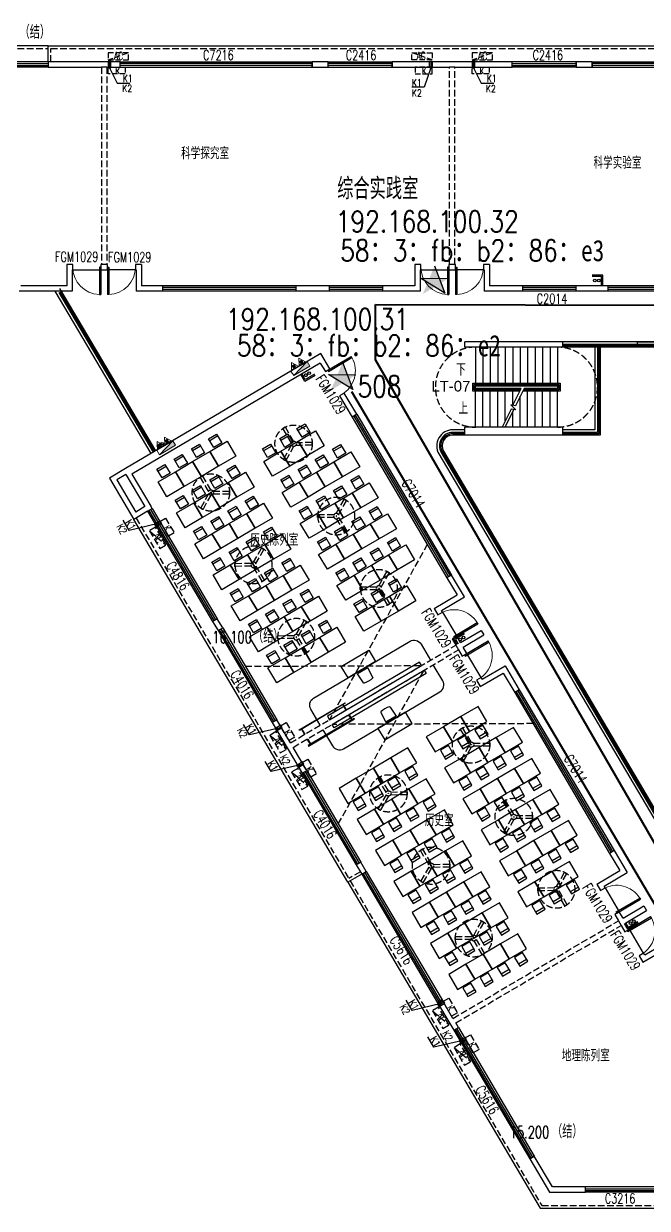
# Model space of a CAD drawing. Extents: x 447078 to 1776277, y 243534 to 519428.
# Drawn here: x 1386481 to 1409861, y 382841 to 427274 of the extents above; entities that cross this region are included whole.
import ezdxf

# ---------------------------------------------------------------- set-up
doc = ezdxf.new("R2010")
doc.units = 0
doc.header["$LTSCALE"] = 1000
doc.header["$MEASUREMENT"] = 0
for name, pattern in [('AP-02-RETAIL$0$DASH', [0.35, 0.25, -0.1]), ('CCDID0GLB00001', [30, 26.5, -1.5, 0.5, -1.5]), ('DASH', [0.35, 0.25, -0.1]), ('HIDDEN3', [1.905, 1.27, -0.635])]:
    doc.linetypes.add(name, pattern=pattern)
for name, color, linetype, lineweight in [('1#2#五层消火栓$0$P-HUDR-MISC', 13, 'Continuous', 25), ('1#2#五层消火栓$0$体育文娱中心3F消火栓$0$P-HUDR-MISC', 13, 'Continuous', 20), ('A桥架图层', 2, 'Continuous', 40), ('A门禁安装位置', 1, 'Continuous', 30)]:
    doc.layers.add(name, color=color, linetype=linetype, lineweight=lineweight)
doc.layers.add('2016.03.08房间名称备份', color=227, linetype='Continuous', plot=False)
for name, color, linetype in [('A-DOOR', 2, 'Continuous'), ('A-DRAI', 61, 'Continuous'), ('A-EQPM-MECH', 191, 'Continuous'), ('A-FIXT-DASH', 211, 'HIDDEN3'), ('A-FURN', 251, 'Continuous'), ('A-HRAL', 104, 'Continuous'), ('A-HYDR', 1, 'CCDID0GLB00001'), ('A-OVER', 23, 'Continuous'), ('A-STRS', 2, 'Continuous'), ('A-WALL', 140, 'Continuous'), ('A-WIND', 2, 'Continuous'), ('A-WIND-IDEN', 4, 'Continuous'), ('G-0-XREF', 2, 'Continuous'), ('G-ANNO-NOTE', 80, 'Continuous'), ('X-连廊栏杆修改', 43, 'Continuous'), ('家具', 9, 'Continuous')]:
    doc.layers.add(name, color=color, linetype=linetype)
doc.styles.add('_TCH_DIM', font='SIMPLEX', dxfattribs={"bigfont": 'GBCBIG'})
doc.styles.add('_TCH_WINDOW', font='SIMPLEX', dxfattribs={"height": 3.5, "bigfont": 'GBCBIG'})
doc.styles.add('CCDI_T_G01', font='')
doc.styles.add('CCDI_T_G02', font='simplex.shx', dxfattribs={"width": 0.8, "bigfont": 'zjdz.shx'})
doc.styles.add('Note$0$CCDI-TOG-02', font='simplex.shx', dxfattribs={"width": 0.8, "bigfont": 'zjdz.shx'})
doc.styles.get('CCDI_T_G01').set_extended_font_data('Arial')

# ---------------------------------------------------------------- blocks, each defined once
blk = doc.blocks.new('36-2')
at = {"layer": 'A-STRS'}
for p, q in [((-3180, 1500), (-3180, 50)), ((-2900, 1500), (-2900, 50)), ((-2620, 1500), (-2620, 50)), ((-2340, 1500), (-2340, 50)), ((-2060, 1500), (-2060, 50)), ((-1780, 1500), (-1780, 50)), ((-1500, 1500), (-1500, 50)), ((-1220, 1500), (-1220, 50)), ((-940, 1500), (-940, 50)), ((-660, 1500), (-660, 50)), ((-380, 1500), (-380, 50)), ((-100, 1500), (-100, 50)), ((-3180, -1500), (-3180, -50)), ((-2900, -1500), (-2900, -50)), ((-2620, -1500), (-2620, -50)), ((-2340, -1500), (-2340, -50)), ((-2060, -1269), (-2060, -50)), ((-1780, -676), (-1780, -50)), ((-1500, -1500), (-1500, -344)), ((-1220, -1500), (-1220, -50)), ((-940, -1500), (-940, -50)), ((-660, -1500), (-660, -50)), ((-380, -1500), (-380, -50)), ((-100, -1500), (-100, -50)), ((-1780, -1500), (-1780, -921))]:
    blk.add_line(p, q, dxfattribs=at)
for points in [[(-1517, -150), (-3280, -150), (-3280, 150), (0, 150), (0, -150), (-1406, -150)], [(-1493, -100), (-3230, -100), (-3230, 100), (-50, 100), (-50, -100), (-1382, -100)], [(-1469, -50), (-3180, -50), (-3180, 50), (-100, 50), (-100, -50), (-1357, -50)], [(-1357, -50), (-1671, -697), (-1855, -662), (-1667, -855), (-1843, -821), (-2172, -1500)], [(-1773, -677), (-1469, -50)], [(-2061, -1500), (-1741, -841)]]:
    blk.add_lwpolyline(points, dxfattribs=at)
blk = doc.blocks.new('PSG-LG1')
at = {"layer": 'A-DRAI'}
for centre in [(34500, 8700), (34650, 8700), (43600, 8700), (54350, 8700), (54500, 8700), (23792, 5228), (18274, 2571), (29446, -4765), (29575, -4689), (35837, -15406), (35966, -15330)]:
    blk.add_circle(centre, 50, dxfattribs=at)
at = {"layer": 'A-HYDR'}
for centre in [(54650, 8700), (23663, 5151), (18145, 2495), (37450, -17600), (63500, -17600)]:
    blk.add_circle(centre, 50, dxfattribs=at)
at = {"layer": 'A-WALL'}
for points in [[(34800, 8500), (34800, 8900), (34400, 8900)], [(43700, 8900), (43500, 8900)], [(54850, 8600), (54850, 9000), (54000, 9000)], [(54800, 8600), (54800, 8950), (54000, 8950)], [(34750, 8500), (34750, 8850), (34400, 8850)], [(43700, 8800), (43500, 8800)], [(24013, 5143), (23626, 4914), (23473, 5172)], [(23988, 5186), (23643, 4982), (23516, 5198)], [(29591, -4513), (29203, -4741), (29330, -4957)], [(29616, -4556), (29272, -4759), (29373, -4931)], [(36128, -15402), (35740, -15630), (35613, -15415)], [(36103, -15358), (35758, -15562), (35656, -15389)], [(36128, -15402), (36103, -15358)]]:
    blk.add_lwpolyline(points, dxfattribs=at)
blk = doc.blocks.new('CHAIR4')
at = {"layer": 'A-FURN'}
for p, q in [((-449, 226), (0, 248)), ((0, 248), (0, -248)), ((-449, -226), (0, -248))]:
    blk.add_line(p, q, dxfattribs=at)
for centre, radius, start, end in [((267, 0), 767, 164.2925, 195.7075), ((-447, 201), 25, 92.8624, 164.2925), ((-447, -201), 25, 195.7075, 267.1376)]:
    blk.add_arc(centre, radius, start, end, dxfattribs=at)
blk = doc.blocks.new('YZ')
at = {"layer": 'A-FURN'}
blk.add_line((85, 175), (85, -175), dxfattribs=at)
blk.add_lwpolyline([(0, -175), (0, 175), (380, 175), (380, -175)], close=True, dxfattribs=at)
blk = doc.blocks.new('dfc-1')
at = {"layer": 'A-FURN', "linetype": 'DASH'}
for p, q in [((0, 100), (306, 630)), ((87, 50), (392, 580)), ((-87, 50), (-698, 50)), ((-87, -50), (-698, -50)), ((0, -100), (306, -630)), ((87, -50), (392, -580))]:
    blk.add_line(p, q, dxfattribs=at)
for radius in [700, 100, 10]:
    blk.add_circle((0, 0), radius, dxfattribs=at)
for start, end in [(55.904, 64.096), (175.904, 184.096), (295.904, 304.096)]:
    blk.add_arc((0, 0), 700, start, end, dxfattribs=at)
blk = doc.blocks.new('JSJ-JS')
at = {"layer": 'A-FURN'}
for points in [[(-6750, 3400), (-6100, 3400), (-6100, 2650), (-6750, 2650)], [(-5400, 3400), (-4750, 3400), (-4750, 2650), (-5400, 2650)], [(-4050, 3400), (-3400, 3400), (-3400, 2650), (-4050, 2650)], [(-2700, 3400), (-2050, 3400), (-2050, 2650), (-2700, 2650)], [(-8100, 2650), (-7450, 2650), (-7450, 1900), (-8100, 1900)], [(-6750, 2650), (-6100, 2650), (-6100, 1900), (-6750, 1900)], [(-5400, 2650), (-4750, 2650), (-4750, 1900), (-5400, 1900)], [(-4050, 2650), (-3400, 2650), (-3400, 1900), (-4050, 1900)], [(-2700, 2650), (-2050, 2650), (-2050, 1900), (-2700, 1900)], [(-1350, 2650), (-700, 2650), (-700, 1900), (-1350, 1900)], [(-8100, 1900), (-7450, 1900), (-7450, 1150), (-8100, 1150)], [(-6750, 1900), (-6100, 1900), (-6100, 1150), (-6750, 1150)], [(-5400, 1900), (-4750, 1900), (-4750, 1150), (-5400, 1150)], [(-4050, 1900), (-3400, 1900), (-3400, 1150), (-4050, 1150)], [(-2700, 1900), (-2050, 1900), (-2050, 1150), (-2700, 1150)], [(-1350, 1900), (-700, 1900), (-700, 1150), (-1350, 1150)], [(1500, 1600), (1350, 1600), (1350, -2400), (1500, -2400)], [(-8100, 1150), (-7450, 1150), (-7450, 400), (-8100, 400)], [(-6750, 1150), (-6100, 1150), (-6100, 400), (-6750, 400)], [(-5400, 1150), (-4750, 1150), (-4750, 400), (-5400, 400)], [(-4050, 1150), (-3400, 1150), (-3400, 400), (-4050, 400)], [(-2700, 1150), (-2050, 1150), (-2050, 400), (-2700, 400)], [(-1350, 1150), (-700, 1150), (-700, 400), (-1350, 400)], [(500, 200), (500, -1000), (0, -1000), (0, 200)], [(-9450, -400), (-8800, -400), (-8800, -1150), (-9450, -1150)], [(-8100, -400), (-7450, -400), (-7450, -1150), (-8100, -1150)], [(-6750, -400), (-6100, -400), (-6100, -1150), (-6750, -1150)], [(-5400, -400), (-4750, -400), (-4750, -1150), (-5400, -1150)], [(-4050, -400), (-3400, -400), (-3400, -1150), (-4050, -1150)], [(-2700, -400), (-2050, -400), (-2050, -1150), (-2700, -1150)], [(-1350, -400), (-700, -400), (-700, -1150), (-1350, -1150)], [(-9450, -1150), (-8800, -1150), (-8800, -1900), (-9450, -1900)], [(-8100, -1150), (-7450, -1150), (-7450, -1900), (-8100, -1900)], [(-6750, -1150), (-6100, -1150), (-6100, -1900), (-6750, -1900)], [(-5400, -1150), (-4750, -1150), (-4750, -1900), (-5400, -1900)], [(-4050, -1150), (-3400, -1150), (-3400, -1900), (-4050, -1900)], [(-2700, -1150), (-2050, -1150), (-2050, -1900), (-2700, -1900)], [(-1350, -1150), (-700, -1150), (-700, -1900), (-1350, -1900)], [(1250, -3575), (1250, -1575), (1270, -1575), (1270, -3575)], [(1500, -1685), (1500, -1665), (1270, -1665), (1270, -1685)], [(-9450, -1900), (-8800, -1900), (-8800, -2650), (-9450, -2650)], [(-8100, -1900), (-7450, -1900), (-7450, -2650), (-8100, -2650)], [(-6750, -1900), (-6100, -1900), (-6100, -2650), (-6750, -2650)], [(-5400, -1900), (-4750, -1900), (-4750, -2650), (-5400, -2650)], [(-4050, -1900), (-3400, -1900), (-3400, -2650), (-4050, -2650)], [(-2700, -1900), (-2050, -1900), (-2050, -2650), (-2700, -2650)], [(-1350, -1900), (-700, -1900), (-700, -2650), (-1350, -2650)], [(-9450, -2650), (-8800, -2650), (-8800, -3400), (-9450, -3400)], [(-8100, -2650), (-7450, -2650), (-7450, -3400), (-8100, -3400)], [(-6750, -2650), (-6100, -2650), (-6100, -3400), (-6750, -3400)], [(-5400, -2650), (-4750, -2650), (-4750, -3400), (-5400, -3400)], [(-4050, -2650), (-3400, -2650), (-3400, -3400), (-4050, -3400)], [(-2700, -2650), (-2050, -2650), (-2050, -3400), (-2700, -3400)], [(-1350, -2650), (-700, -2650), (-700, -3400), (-1350, -3400)], [(1500, -3485), (1500, -3465), (1270, -3465), (1270, -3485)]]:
    blk.add_lwpolyline(points, close=True, dxfattribs=at)
at = {"layer": '家具', "linetype": 'DASH'}
for points in [[(-2302, 4100), (1500, -2400)], [(-1834, -4100), (1500, 1600)]]:
    blk.add_lwpolyline(points, dxfattribs=at)
at = {"layer": '家具'}
blk.add_lwpolyline([(1500, -2800), (800, -2800, -0.414214), (500, -2500), (500, 1700, -0.414214), (800, 2000), (1500, 2000)], format="xyb", dxfattribs=at)
at = {"layer": 'A-FURN'}
for name, p in [('YZ', (-7180, 3025)), ('YZ', (-5830, 3025)), ('YZ', (-4480, 3025)), ('YZ', (-3130, 3025)), ('dfc-1', (-8100, 1700)), ('YZ', (-8530, 2275)), ('YZ', (-7180, 2275)), ('YZ', (-5830, 2275)), ('YZ', (-4480, 2275)), ('YZ', (-3130, 2275)), ('YZ', (-1780, 2275)), ('YZ', (-8530, 1525)), ('YZ', (-7180, 1525)), ('YZ', (-5830, 1525)), ('YZ', (-4480, 1525)), ('YZ', (-3130, 1525)), ('YZ', (-1780, 1525)), ('YZ', (-8530, 775)), ('YZ', (-7180, 775)), ('YZ', (-5830, 775)), ('YZ', (-4480, 775)), ('YZ', (-3130, 775)), ('YZ', (-1780, 775)), ('YZ', (-9880, -775)), ('YZ', (-8530, -775)), ('YZ', (-7180, -775)), ('YZ', (-5830, -775)), ('YZ', (-4480, -775)), ('YZ', (-3130, -775)), ('YZ', (-1780, -775)), ('dfc-1', (-8100, -1900)), ('YZ', (-9880, -1525)), ('YZ', (-8530, -1525)), ('YZ', (-7180, -1525)), ('YZ', (-5830, -1525)), ('YZ', (-4480, -1525)), ('YZ', (-3130, -1525)), ('YZ', (-1780, -1525)), ('YZ', (-9880, -2275)), ('YZ', (-8530, -2275)), ('YZ', (-7180, -2275)), ('YZ', (-5830, -2275)), ('YZ', (-4480, -2275)), ('YZ', (-3130, -2275)), ('YZ', (-1780, -2275)), ('YZ', (-9880, -3025)), ('YZ', (-8530, -3025)), ('YZ', (-7180, -3025)), ('YZ', (-5830, -3025)), ('YZ', (-4480, -3025)), ('YZ', (-3130, -3025)), ('YZ', (-1780, -3025))]:
    blk.add_blockref(name, p, dxfattribs=at)
at = {"layer": 'A-FURN', "xscale": -1}
for p in [(-4950, 1700), (-1800, 1700), (-4950, -1900), (-1800, -1900)]:
    blk.add_blockref('dfc-1', p, dxfattribs=at)
at = {"layer": 'A-FURN', "extrusion": (0, 0, -1), "xscale": 0.9000000059604611, "yscale": 0.9000000059604611, "zscale": -0.9000000059604613, "rotation": 359.9999175806988}
blk.add_blockref('CHAIR4', (-550, -400), dxfattribs=at)
blk = doc.blocks.new('KTXT')
at = {"layer": 'A-EQPM-MECH', "linetype": 'DASH'}
blk.add_line((340603, 544837), (341368, 545104), dxfattribs=at)
at = {"layer": 'A-EQPM-MECH'}
blk.add_lwpolyline([(340486, 545130), (340586, 545130), (340586, 545380), (340486, 545380)], close=True, dxfattribs=at)
at = {"layer": 'A-EQPM-MECH', "linetype": 'DASH'}
for points in [[(341135, 545355), (340497, 545355), (340497, 545605), (341135, 545605)], [(340603, 544837), (341368, 544837), (341368, 545104), (340603, 545104)]]:
    blk.add_lwpolyline(points, close=True, dxfattribs=at)
at = {"layer": 'A-EQPM-MECH'}
blk.add_lwpolyline([(340536, 545130), (340536, 545380)], dxfattribs=at)
at = {"layer": 'A-FIXT-DASH'}
blk.add_lwpolyline([(340536, 545257), (340205, 544189), (339758, 544189)], dxfattribs=at)
at = {"layer": 'A-EQPM-MECH', "style": 'Note$0$CCDI-TOG-02', "text_generation_flag": 4, "width": 0.8}
blk.add_text('K', height=200, dxfattribs=at).set_placement((340774, 545575))
at = {"layer": 'A-EQPM-MECH', "style": '_TCH_DIM', "width": 0.705882}
blk.add_text('AC', height=297.5, dxfattribs=at).set_placement((340820, 544837))
at = {"layer": 'A-FIXT-DASH', "style": 'CCDI_T_G02', "width": 0.8}
blk.add_text('K1', height=265.8, dxfattribs=at).set_placement((339862, 544216))
blk = doc.blocks.new('KT-SWSN')
at = {"layer": 'A-EQPM-MECH', "linetype": 'DASH', "ltscale": 0.8}
blk.add_line((934546, 493315), (935311, 493581), dxfattribs=at)
for points in [[(934546, 493315), (935311, 493315), (935311, 493581), (934546, 493581)], [(935183, 492788), (934546, 492788), (934546, 493038), (935183, 493038)]]:
    blk.add_lwpolyline(points, close=True, dxfattribs=at)
at = {"layer": 'A-EQPM-MECH'}
blk.add_lwpolyline([(934546, 493013), (934646, 493013), (934646, 493263), (934546, 493263)], close=True, dxfattribs=at)
blk.add_lwpolyline([(934596, 493263), (934596, 493013)], dxfattribs=at)
at = {"layer": 'A-FIXT-DASH'}
blk.add_lwpolyline([(934596, 493013), (934887, 492446), (935357, 492446)], dxfattribs=at)
at = {"layer": 'A-EQPM-MECH', "style": '_TCH_DIM', "width": 0.705882}
blk.add_text('AC', height=297.5, dxfattribs=at).set_placement((934762, 493315))
at = {"layer": 'A-EQPM-MECH', "style": 'Note$0$CCDI-TOG-02', "text_generation_flag": 4, "width": 0.8}
blk.add_text('K', height=200, dxfattribs=at).set_placement((934822, 493006))
at = {"layer": 'A-FIXT-DASH', "style": 'CCDI_T_G02', "width": 0.8}
blk.add_text('K1', height=265.8, dxfattribs=at).set_placement((935094, 492483))
blk = doc.blocks.new('bc-kty')
at = {"layer": 'A-EQPM-MECH', "linetype": 'DASH', "ltscale": 0.8}
blk.add_line((100, 176), (-665, 443), dxfattribs=at)
for points in [[(100, 176), (-665, 176), (-665, 443), (100, 443)], [(-538, -350), (100, -350), (100, -100), (-538, -100)]]:
    blk.add_lwpolyline(points, close=True, dxfattribs=at)
at = {"layer": 'A-EQPM-MECH'}
blk.add_lwpolyline([(100, -125), (0, -125), (0, 125), (100, 125)], close=True, dxfattribs=at)
blk.add_lwpolyline([(50, 125), (50, -125)], dxfattribs=at)
at = {"layer": 'A-FIXT-DASH'}
blk.add_lwpolyline([(50, -125), (-194, -849), (-664, -849)], dxfattribs=at)
at = {"layer": 'A-EQPM-MECH', "style": '_TCH_DIM', "width": 0.705882}
blk.add_text('AC', height=297.5, dxfattribs=at).set_placement((-487, 176))
at = {"layer": 'A-EQPM-MECH', "style": 'Note$0$CCDI-TOG-02', "text_generation_flag": 4, "width": 0.8}
blk.add_text('K', height=200, dxfattribs=at).set_placement((-284, -132))
at = {"layer": 'A-FIXT-DASH', "style": 'CCDI_T_G02', "width": 0.8}
blk.add_text('K1', height=265.8, dxfattribs=at).set_placement((-664, -812))
blk = doc.blocks.new('200X1200')
at = {"layer": 'X-连廊栏杆修改'}
blk.add_lwpolyline([(-800, 200), (800, 200), (800, 0), (-800, 0)], close=True, dxfattribs=at)
blk = doc.blocks.new('ETE5466')
at = {"layer": 'A-OVER'}
for p in [(-7100, 2200), (-2700, 2200), (1700, 2200), (6100, 2200), (10500, 2200), (14900, 2200)]:
    blk.add_blockref('200X1200', p, dxfattribs=at)
blk = doc.blocks.new('$TCHSYS$WIN2D')
for p, q in [((-0.5, 0.5), (0.5, 0.5)), ((-0.5, 0.5), (-0.5, -0.5)), ((0.5, 0.5), (0.5, -0.5)), ((0.5, 0.1667), (-0.5, 0.1667)), ((0.5, -0.1667), (-0.5, -0.1667)), ((-0.5, -0.5), (0.5, -0.5))]:
    blk.add_line(p, q)
blk = doc.blocks.new('$DorLib2D$00000001')
for p, q in [((0.45, 0.975), (0.5, 0.975)), ((0.45, 0), (0.45, 0.975)), ((0.5, 0), (0.5, 0.975)), ((0.5, 0), (0.45, 0))]:
    blk.add_line(p, q)
at = {"lineweight": 13}
blk.add_arc((0.475, 0), 0.975, 91.4693, 180, dxfattribs=at)
blk = doc.blocks.new('1#2#五层消火栓$0$体育文娱中心3F消火栓$0$A$C59133534')
at = {"layer": '1#2#五层消火栓$0$体育文娱中心3F消火栓$0$P-HUDR-MISC', "ltscale": 5}
blk.add_hatch(color=256, dxfattribs=at).paths.add_polyline_path([(50, 0), (-650, 200), (-650, 0)])
at = {"layer": '1#2#五层消火栓$0$体育文娱中心3F消火栓$0$P-HUDR-MISC'}
h = blk.add_hatch(dxfattribs=at)
h.set_pattern_fill('JIS_WOOD', color=256, scale=20, style=0)
h.set_pattern_definition([(45, (39.371, -152.983), (-10, 10), [])])
h.paths.add_polyline_path([(-410.5, 259), (-410.5, 350), (-501.5, 350), (-501.5, 259)])
h = blk.add_hatch(dxfattribs=at)
h.set_pattern_fill('JIS_WOOD', color=256, scale=20, style=0)
h.set_pattern_definition([(45, (360.371, -152.983), (-10, 10), [])])
h.paths.add_polyline_path([(-89.5, 259), (-89.5, 350), (-180.5, 350), (-180.5, 259)])
for p, q in [((-456, 469), (-595, 228)), ((-456, 469), (-317, 228)), ((-135, 469), (-274, 228)), ((-135, 469), (4, 228)), ((-650, 200), (50, 0)), ((-595, 228), (-317, 228)), ((-501.5, 259), (-501.5, 350)), ((-501.5, 350), (-410.5, 350)), ((-501.5, 259), (-410.5, 259)), ((-410.5, 259), (-410.5, 350)), ((-274, 228), (4, 228)), ((-180.5, 259), (-180.5, 350)), ((-180.5, 350), (-89.5, 350)), ((-180.5, 259), (-89.5, 259)), ((-89.5, 259), (-89.5, 350))]:
    blk.add_line(p, q, dxfattribs=at)
at = {"layer": '1#2#五层消火栓$0$体育文娱中心3F消火栓$0$P-HUDR-MISC', "ltscale": 5}
blk.add_lwpolyline([(-650, 200), (50, 200), (50, 0), (-650, 0)], close=True, dxfattribs=at)
blk = doc.blocks.new('1#2#五层消火栓')
at = {"layer": '1#2#五层消火栓$0$P-HUDR-MISC', "ltscale": 0.1, "xscale": -1, "rotation": 30.52736539623735}
for p in [(1396646, 414098), (1391611, 411129)]:
    blk.add_blockref('1#2#五层消火栓$0$体育文娱中心3F消火栓$0$A$C59133534', p, dxfattribs=at)
blk = doc.blocks.new('门禁点位')
at = {"layer": 'A门禁安装位置'}
h = blk.add_hatch(color=256, dxfattribs=at)
h.paths.add_polyline_path([(-211491, 79015), (-211665, 79485), (-211858, 79022)])
h.paths.add_polyline_path([(-211858, 79022), (-211926, 78858), (-211670, 78698), (-211429, 78847), (-211491, 79015)])
h.paths.add_polyline_path([(-211429, 78847), (-211165, 79009), (-211491, 79015), (-211429, 78847)])
h.paths.add_polyline_path([(-211670, 78698), (-211285, 78457), (-211429, 78847)])
h.paths.add_polyline_path([(-211926, 78858), (-212105, 78430), (-211670, 78698)])
h.paths.add_polyline_path([(-211858, 79022), (-212198, 79028), (-211926, 78858)])
for p, q in [((-211665, 79485), (-211285, 78457)), ((-212198, 79028), (-211165, 79009)), ((-211285, 78457), (-212198, 79028))]:
    blk.add_line(p, q, dxfattribs=at)

msp = doc.modelspace()

# ---------------------------------------------------------------- linework, layer by layer
at = {"layer": '2016.03.08房间名称备份', "linetype": 'DASH'}
for p, q in [((1389395.6, 425641.4), (1389395.6, 418241.4)), ((1389595.6, 425641.4), (1389595.6, 418241.4)), ((1402445.6, 418241.4), (1402445.6, 425641.4)), ((1402645.6, 418241.4), (1402645.6, 425641.4)), ((1396480.7, 400302.1), (1402682.7, 403959.4)), ((1396582.3, 400129.8), (1402784.3, 403787.1)), ((1402576.1, 389965.5), (1408778.1, 393622.7)), ((1402677.7, 389793.2), (1408879.7, 393450.4))]:
    msp.add_line(p, q, dxfattribs=at)
at = {"layer": 'A-DOOR'}
for p, q in [((1388320.6, 418041.4), (1389370.6, 418041.4)), ((1390670.6, 418041.4), (1389620.6, 418041.4)), ((1401370.6, 418041.4), (1402420.6, 418041.4)), ((1403720.6, 418041.4), (1402670.6, 418041.4)), ((1402181.9, 405202.3), (1402715.3, 404297.8)), ((1403629.6, 402747.3), (1403096.2, 403651.8)), ((1408277.3, 394865.6), (1408810.7, 393961.2)), ((1409725, 392410.7), (1409191.6, 393315.1))]:
    msp.add_line(p, q, dxfattribs=at)
at = {"layer": 'A-HRAL'}
for p, q in [((1387798.8, 417190.6), (1391332.8, 411197.5)), ((1387841.8, 417216), (1391375.9, 411222.9)), ((1408045.6, 415141.4), (1408045.6, 411891.4)), ((1408045.6, 411891.4), (1406695.6, 411891.4))]:
    msp.add_line(p, q, dxfattribs=at)
for points in [[(1403015.6, 411941.4), (1402566, 411941.4, 0.5804224), (1402135.3, 411187.4), (1412246.1, 394041.4), (1436795.6, 394041.4), (1436795.6, 415241.4), (1406695.6, 415241.4)], [(1403015.6, 411891.4), (1402566, 411891.4, 0.5804224), (1402178.4, 411212.8), (1412274.7, 394091.4), (1436745.6, 394091.4), (1436745.6, 415191.4), (1406695.6, 415191.4)]]:
    msp.add_lwpolyline(points, format="xyb", dxfattribs=at)
msp.add_lwpolyline([(1407995.6, 415141.4), (1407995.6, 411941.4), (1406695.6, 411941.4)], dxfattribs=at)
at = {"layer": 'A-OVER'}
for p, q in [((1387395.6, 426441.4), (1383795.9, 426441.4)), ((1387395.6, 425841.4), (1387395.6, 426441.4)), ((1387395.6, 426441.4), (1431395.6, 426441.4)), ((1387652.7, 417241.4), (1391246.7, 411146.7)), ((1387825, 417343), (1391419, 411248.3)), ((1398636.1, 395072), (1390610.5, 408681.9)), ((1399152.9, 395376.8), (1398636.1, 395072))]:
    msp.add_line(p, q, dxfattribs=at)
at = {"layer": 'A-OVER', "linetype": 'AP-02-RETAIL$0$DASH'}
for p, q in [((1383795.9, 426341.4), (1387395.6, 426341.4)), ((1387495.6, 425841.4), (1387495.6, 426341.4)), ((1387495.6, 426341.4), (1431395.6, 426341.4)), ((1399102.2, 395462.9), (1398671.5, 395208.9))]:
    msp.add_line(p, q, dxfattribs=at)
at = {"layer": 'A-OVER'}
for points in [[(1403015.6, 412041.4), (1402566, 412041.4, 0.5804224), (1402049.2, 411136.6), (1412189, 393941.4), (1436895.6, 393941.4), (1436895.6, 415341.4), (1406695.6, 415341.4)], [(1403015.6, 411841.4), (1402566, 411841.4, 0.5804224), (1402221.5, 411238.2), (1412303.3, 394141.4), (1436695.6, 394141.4), (1436695.6, 415141.4), (1406695.6, 415141.4)]]:
    msp.add_lwpolyline(points, format="xyb", dxfattribs=at)
for points in [[(1408095.6, 415141.4), (1408095.6, 411841.4), (1406695.6, 411841.4)], [(1407895.6, 415141.4), (1407895.6, 412041.4), (1406695.6, 412041.4)], [(1398636.1, 395072), (1405848.3, 382841.4), (1417095.6, 382841.4)]]:
    msp.add_lwpolyline(points, dxfattribs=at)
at = {"layer": 'A-OVER', "linetype": 'AP-02-RETAIL$0$DASH'}
for points in [[(1390696.6, 408732.7), (1398671.5, 395208.9)], [(1398722.3, 395122.8), (1405905.5, 382941.4), (1410745.6, 382941.4)]]:
    msp.add_lwpolyline(points, dxfattribs=at)
at = {"layer": 'A-STRS', "linetype": 'DASH'}
for centre, start, end in [((1403415.6, 413641.4), 90, 270), ((1406495.6, 413641.4), 270, 90)]:
    msp.add_arc(centre, 1500, start, end, dxfattribs=at)
at = {"layer": 'A-WALL'}
for p, q in [((1389495.6, 425841.4), (1387395.6, 425841.4)), ((1387395.6, 425841.4), (1387395.6, 425641.4)), ((1390095.6, 425841.4), (1389495.6, 425841.4)), ((1390095.6, 425641.4), (1390095.6, 425841.4)), ((1397895.6, 425841.4), (1397295.6, 425841.4)), ((1397295.6, 425841.4), (1397295.6, 425641.4)), ((1397895.6, 425641.4), (1397895.6, 425841.4)), ((1402545.6, 425841.4), (1400295.6, 425841.4)), ((1400295.6, 425841.4), (1400295.6, 425641.4)), ((1404795.6, 425841.4), (1402545.6, 425841.4)), ((1404795.6, 425641.4), (1404795.6, 425841.4)), ((1407795.6, 425841.4), (1407195.6, 425841.4)), ((1407195.6, 425841.4), (1407195.6, 425641.4)), ((1407795.6, 425641.4), (1407795.6, 425841.4)), ((1387395.6, 425641.4), (1389395.6, 425641.4)), ((1389595.6, 425641.4), (1390095.6, 425641.4)), ((1397295.6, 425641.4), (1397895.6, 425641.4)), ((1400295.6, 425641.4), (1402445.6, 425641.4)), ((1402645.6, 425641.4), (1404795.6, 425641.4)), ((1407195.6, 425641.4), (1407795.6, 425641.4)), ((1388095.6, 418241.4), (1388095.6, 417441.4)), ((1388320.6, 418241.4), (1388095.6, 418241.4)), ((1388320.6, 418041.4), (1388320.6, 418241.4)), ((1389395.6, 418241.4), (1389370.6, 418241.4)), ((1389370.6, 418241.4), (1389370.6, 418041.4)), ((1389620.6, 418241.4), (1389595.6, 418241.4)), ((1389620.6, 418041.4), (1389620.6, 418241.4)), ((1390895.6, 418241.4), (1390670.6, 418241.4)), ((1390670.6, 418241.4), (1390670.6, 418041.4)), ((1390895.6, 418241.4), (1390895.6, 417441.4)), ((1401145.6, 418241.4), (1401145.6, 417441.4)), ((1401370.6, 418241.4), (1401145.6, 418241.4)), ((1401370.6, 418041.4), (1401370.6, 418241.4)), ((1402445.6, 418241.4), (1402420.6, 418241.4)), ((1402420.6, 418241.4), (1402420.6, 418041.4)), ((1402670.6, 418241.4), (1402645.6, 418241.4)), ((1402670.6, 418041.4), (1402670.6, 418241.4)), ((1403945.6, 418241.4), (1403720.6, 418241.4)), ((1403720.6, 418241.4), (1403720.6, 418041.4)), ((1403945.6, 418241.4), (1403945.6, 417441.4)), ((1388295.6, 418041.4), (1388295.6, 417241.4)), ((1388295.6, 418041.4), (1388320.6, 418041.4)), ((1389370.6, 418041.4), (1389495.6, 418041.4)), ((1389495.6, 418041.4), (1389620.6, 418041.4)), ((1390670.6, 418041.4), (1390695.6, 418041.4)), ((1390695.6, 418041.4), (1390695.6, 417241.4)), ((1401345.6, 418041.4), (1401345.6, 417241.4)), ((1401345.6, 418041.4), (1401370.6, 418041.4)), ((1402420.6, 418041.4), (1402545.6, 418041.4)), ((1402545.6, 418041.4), (1402670.6, 418041.4)), ((1403720.6, 418041.4), (1403745.6, 418041.4)), ((1403745.6, 418041.4), (1403745.6, 417241.4)), ((1388295.6, 417241.4), (1386316.7, 417241.4)), ((1388095.6, 417441.4), (1386373.9, 417441.4)), ((1391695.6, 417241.4), (1390695.6, 417241.4)), ((1391695.6, 417441.4), (1390895.6, 417441.4)), ((1391695.6, 417241.4, 1500), (1391695.6, 417441.4, 1500)), ((1396695.6, 417241.4, 1500), (1396695.6, 417441.4, 1500)), ((1397945.6, 417441.4), (1396695.6, 417441.4)), ((1397945.6, 417241.4), (1396695.6, 417241.4)), ((1401145.6, 417441.4), (1399945.6, 417441.4)), ((1399945.6, 417241.4), (1399945.6, 417441.4)), ((1401345.6, 417241.4), (1399945.6, 417241.4)), ((1405195.6, 417241.4), (1403745.6, 417241.4)), ((1405195.6, 417441.4), (1403945.6, 417441.4)), ((1405195.6, 417241.4), (1405195.6, 417441.4)), ((1408395.6, 417441.4), (1407195.6, 417441.4)), ((1408395.6, 417241.4), (1407195.6, 417241.4)), ((1408395.6, 417241.4, 1500), (1408395.6, 417441.4, 1500)), ((1406695.6, 415341.4), (1403015.6, 415341.4)), ((1403015.6, 415141.4), (1403015.6, 415341.4)), ((1406695.6, 415141.4), (1403015.6, 415141.4)), ((1406695.6, 415141.4), (1406695.6, 415341.4)), ((1397621, 414905.5), (1390299.2, 410588)), ((1397963.8, 414324.1), (1397621, 414905.5)), ((1397601.1, 414545.5), (1390537.7, 410380.3)), ((1397601.1, 414545.5), (1397791.5, 414222.5)), ((1397791.5, 414222.5), (1397963.8, 414324.1)), ((1398497.2, 413419.6), (1398324.9, 413318.1)), ((1398324.9, 413318.1), (1398794.7, 412521.3)), ((1398967, 412622.9), (1398497.2, 413419.6)), ((1398967, 412622.9, 1500), (1398794.7, 412521.3, 1500)), ((1406695.6, 412141.4), (1403015.6, 412141.4)), ((1403015.6, 411841.4), (1403015.6, 412141.4)), ((1406695.6, 411841.4), (1406695.6, 412141.4)), ((1406695.6, 411841.4), (1403015.6, 411841.4)), ((1390299.2, 410588), (1389696.2, 410232.4)), ((1389696.2, 410232.4), (1390610.5, 408681.9)), ((1390314.6, 410364.9), (1389970.1, 410161.7)), ((1389970.1, 410161.7), (1390681.2, 408955.8)), ((1390314.6, 410364.9), (1391025.8, 409159)), ((1390537.7, 410380.3), (1391248.8, 409174.4)), ((1391127.3, 408986.7), (1390610.5, 408681.9)), ((1391025.8, 409159), (1390681.2, 408955.8)), ((1391127.3, 408986.7), (1391299.6, 409088.3)), ((1391299.6, 409088.3), (1391248.8, 409174.4)), ((1402522.7, 406593.2, 1500), (1402350.4, 406491.6, 1500)), ((1403005.2, 405774.8), (1402522.7, 406593.2)), ((1402350.4, 406491.6), (1402731.4, 405845.5)), ((1401870, 405337.6), (1402731.4, 405845.5)), ((1402143.8, 405266.9), (1403005.2, 405774.8)), ((1401870, 405337.6), (1402009.7, 405100.7)), ((1402181.9, 405202.3), (1402143.8, 405266.9)), ((1393737.8, 404953.6), (1393565.5, 404852)), ((1393565.5, 404852), (1393768.7, 404507.5)), ((1393941, 404609.1), (1393737.8, 404953.6)), ((1402009.7, 405100.7), (1402181.9, 405202.3)), ((1393768.7, 404507.5), (1393941, 404609.1)), ((1402855, 404060.9), (1403630.2, 404518.1)), ((1402956.6, 403888.7), (1403731.8, 404345.8)), ((1403630.2, 404518.1), (1403731.8, 404345.8)), ((1402715.3, 404297.8), (1402543, 404196.2)), ((1402543, 404196.2), (1402682.7, 403959.4)), ((1402855, 404060.9), (1402715.3, 404297.8)), ((1402784.3, 403787.1), (1402924, 403550.2)), ((1402924, 403550.2), (1403096.2, 403651.8)), ((1403096.2, 403651.8), (1402956.6, 403888.7)), ((1403667.7, 402682.7), (1404529.1, 403190.7)), ((1404529.1, 403190.7), (1405062.4, 402286.2)), ((1403629.6, 402747.3), (1403457.3, 402645.7)), ((1403457.3, 402645.7), (1403597, 402408.9)), ((1403597, 402408.9), (1404458.4, 402916.8)), ((1403667.7, 402682.7), (1403629.6, 402747.3)), ((1404458.4, 402916.8), (1404890.1, 402184.6)), ((1405062.4, 402286.2, 1500), (1404890.1, 402184.6, 1500)), ((1395972.8, 401163.5), (1395800.5, 401061.9)), ((1395800.5, 401061.9), (1396359.2, 400114.4)), ((1396480.7, 400302.1), (1395972.8, 401163.5)), ((1396359.2, 400114.4), (1396918, 399166.9)), ((1397090.2, 399268.5), (1396582.3, 400129.8)), ((1396918, 399166.9), (1397090.2, 399268.5)), ((1408618.1, 396256.5, 1500), (1408445.8, 396154.9, 1500)), ((1408445.8, 396154.9), (1408826.8, 395508.9)), ((1408618.1, 396256.5), (1409100.6, 395438.2)), ((1399122, 395822.9), (1398949.8, 395721.3)), ((1398949.8, 395721.3), (1399152.9, 395376.8)), ((1399325.2, 395478.4), (1399122, 395822.9)), ((1399152.9, 395376.8), (1399325.2, 395478.4)), ((1407965.4, 395000.9), (1408826.8, 395508.9)), ((1408239.2, 394930.2), (1409100.6, 395438.2)), ((1407965.4, 395000.9), (1408105.1, 394764.1)), ((1408105.1, 394764.1), (1408277.3, 394865.6)), ((1408277.3, 394865.6), (1408239.2, 394930.2)), ((1408950.4, 393724.3), (1409725.6, 394181.5)), ((1409725.6, 394181.5), (1409827.2, 394009.2)), ((1408810.7, 393961.2), (1408638.4, 393859.6)), ((1408638.4, 393859.6), (1408778.1, 393622.7)), ((1408950.4, 393724.3), (1408810.7, 393961.2)), ((1409052, 393552), (1409827.2, 394009.2)), ((1408879.7, 393450.4), (1409019.4, 393213.6)), ((1409019.4, 393213.6), (1409191.6, 393315.1)), ((1409191.6, 393315.1), (1409052, 393552)), ((1409763.1, 392346.1), (1410624.5, 392854)), ((1409725, 392410.7), (1409552.7, 392309.1)), ((1409692.4, 392072.2), (1410467.6, 392529.4)), ((1409763.1, 392346.1), (1409725, 392410.7)), ((1409552.7, 392309.1), (1409692.4, 392072.2)), ((1402169.7, 390654.6), (1401997.5, 390553)), ((1402576.1, 389965.5), (1402169.7, 390654.6)), ((1401997.5, 390553), (1402454.6, 389777.8)), ((1402454.6, 389777.8), (1402607, 389519.3)), ((1402779.3, 389620.9), (1402677.7, 389793.2)), ((1402607, 389519.3), (1402779.3, 389620.9)), ((1405623.8, 384797.2), (1405451.5, 384695.6)), ((1406305.3, 383641.4), (1405623.8, 384797.2)), ((1405451.5, 384695.6), (1406191.1, 383441.4)), ((1407545.6, 383641.4), (1406305.3, 383641.4)), ((1407545.6, 383441.4), (1407545.6, 383641.4)), ((1406191.1, 383441.4), (1407545.6, 383441.4))]:
    msp.add_line(p, q, dxfattribs=at)
for points in [[(1389595.6, 425641.4), (1389395.6, 425641.4)], [(1402645.6, 425641.4), (1402445.6, 425641.4)], [(1389595.6, 418241.4), (1389395.6, 418241.4)], [(1402645.6, 418241.4), (1402445.6, 418241.4)], [(1402682.7, 403959.4), (1402784.3, 403787.1)], [(1408778.1, 393622.7), (1408879.7, 393450.4)]]:
    msp.add_lwpolyline(points, dxfattribs=at)
at = {"layer": 'A-WIND'}
for p, q in [((1396695.6, 417441.4, 1500), (1391695.6, 417441.4, 1500)), ((1396695.6, 417374.7, 1500), (1391695.6, 417374.7, 1500)), ((1396695.6, 417308.1, 1500), (1391695.6, 417308.1, 1500)), ((1396695.6, 417241.4), (1391695.6, 417241.4)), ((1397945.6, 417241.4), (1397945.6, 417441.4)), ((1399945.6, 417441.4), (1397945.6, 417441.4)), ((1399945.6, 417374.7), (1397945.6, 417374.7)), ((1399945.6, 417308.1), (1397945.6, 417308.1)), ((1399945.6, 417241.4, -1500), (1397945.6, 417241.4, -1500)), ((1407195.6, 417441.4), (1405195.6, 417441.4)), ((1407195.6, 417374.7), (1405195.6, 417374.7)), ((1407195.6, 417308.1), (1405195.6, 417308.1)), ((1407195.6, 417241.4, -1500), (1405195.6, 417241.4, -1500)), ((1407195.6, 417241.4), (1407195.6, 417441.4)), ((1413395.6, 417441.4, 1500), (1408395.6, 417441.4, 1500)), ((1413395.6, 417374.7, 1500), (1408395.6, 417374.7, 1500)), ((1413395.6, 417308.1, 1500), (1408395.6, 417308.1, 1500)), ((1413395.6, 417241.4), (1408395.6, 417241.4)), ((1398794.7, 412521.3, 1500), (1402350.4, 406491.6, 1500)), ((1398852.2, 412555.1, 1500), (1402407.8, 406525.4, 1500)), ((1398909.6, 412589, 1500), (1402465.2, 406559.3, 1500)), ((1398967, 412622.9, 1500), (1402522.7, 406593.2, 1500)), ((1404890.1, 402184.6), (1408445.8, 396154.9)), ((1404947.6, 402218.5, 1500), (1408503.2, 396188.8, 1500)), ((1405005, 402252.4, 1500), (1408560.6, 396222.7, 1500)), ((1405062.4, 402286.2, 1500), (1408618.1, 396256.5, 1500))]:
    msp.add_line(p, q, dxfattribs=at)
at = {"layer": 'A桥架图层'}
for p, q in [((1399671, 416738.1), (1432680.1, 416675.1)), ((1399671, 414671.9), (1399671, 416738.1)), ((1411817.5, 393608.9), (1399671, 414671.9)), ((1411266.5, 392324.4), (1398785.5, 413469.8))]:
    msp.add_line(p, q, dxfattribs=at)

# ---------------------------------------------------------------- block references
at = {"layer": '2016.03.08房间名称备份', "linetype": 'DASH', "rotation": 300.5273654730046}
msp.add_blockref('JSJ-JS', (1399250.5, 403676.8), dxfattribs=at)
at = {"layer": '2016.03.08房间名称备份', "linetype": 'DASH', "xscale": -1, "rotation": 300.5273654652318}
msp.add_blockref('JSJ-JS', (1400875.9, 400920.4), dxfattribs=at)
at = {"layer": 'A-DOOR'}
for p, xscale, yscale, zscale, rotation in [((1388845.6, 418141.4), 1050, -1050, 1050, 359.9999999998691), ((1390145.6, 418141.4), 1050, 1050, 1050, 180.0000000001308), ((1401895.6, 418141.4), 1050, -1050, 1050, 359.9999999998691), ((1403195.6, 418141.4), 1050, 1050, 1050, 180.0000000001308), ((1398144.4, 413821.1), -1050, 1050, -1050, 300.5273654606407), ((1402362.5, 404699.3), 1050, 1050, 1050, 300.5273654797591), ((1403276.8, 403148.8), 1050, -1050, 1050, 120.5273654898348), ((1408457.9, 394362.6), 1050, 1050, 1050, 300.5273654797591), ((1409372.2, 392812.1), 1050, -1050, 1050, 120.5273654898348)]:
    msp.add_blockref('$DorLib2D$00000001', p, dxfattribs=dict(at, xscale=xscale, yscale=yscale, zscale=zscale, rotation=rotation))
at = {"layer": 'A-EQPM-MECH'}
for p in [(455100, -67397), (468750, -67397)]:
    msp.add_blockref('KT-SWSN', p, dxfattribs=at)
at = {"layer": 'A-EQPM-MECH', "rotation": 300.527365466875}
for p in [(748867.3, 424891.5), (753388.1, 417225.2), (754200.8, 415847), (759483.5, 406888.6), (760296.2, 405510.3)]:
    msp.add_blockref('KTXT', p, dxfattribs=at)
at = {"layer": 'A-OVER'}
msp.add_blockref('ETE5466', (1417395.6, 412941.4), dxfattribs=at)
at = {"layer": 'A-WALL'}
msp.add_blockref('bc-kty', (1401695.6, 425741.4), dxfattribs=at)
at = {"layer": 'A-WIND'}
for p, xscale, yscale, zscale, rotation in [((1385795.6, 425741.4), -3200, 200, -3200, 359.9999999984191), ((1393695.6, 425741.4), 7200, -200, 7200, 359.9999999984191), ((1399095.6, 425741.4), 2400, -200, 2400, 359.9999999985831), ((1405995.6, 425741.4), -2400, -200, -2400, 359.9999999981786), ((1411395.6, 425741.4), 7200, 200, 7200, 359.9999999981786), ((1392432.6, 406970.1), 4800, -200, 4800, 300.5273654619374), ((1394870.7, 402835.5), 4000, -200, 4000, 300.5273654619374), ((1398020, 397494.9), 4000, -200, 4000, 300.5273654675549), ((1400661.3, 393015.7), 5600, -200, 5600, 300.5273654675549), ((1404115.4, 387158.2), 5600, -200, 5600, 300.527365483158)]:
    msp.add_blockref('$TCHSYS$WIN2D', p, dxfattribs=dict(at, xscale=xscale, yscale=yscale, zscale=zscale, rotation=rotation))
at = {"layer": 'A-WIND', "xscale": -3200, "yscale": -200, "zscale": -3200}
msp.add_blockref('$TCHSYS$WIN2D', (1409145.6, 383541.4), dxfattribs=at)
at = {"layer": 'A门禁安装位置'}
for p in [(1613552.7, 338704.8), (1610104.1, 335092.6)]:
    msp.add_blockref('门禁点位', p, dxfattribs=at)
at = {"layer": 'G-0-XREF'}
for name, p in [('1#2#五层消火栓', (0, 0)), ('PSG-LG1', (1373395.6, 408941.4)), ('36-2', (1406595.6, 413641.4))]:
    msp.add_blockref(name, p, dxfattribs=at)

# ---------------------------------------------------------------- texts
at = {"layer": 'A-FIXT-DASH', "style": 'CCDI_T_G02', "width": 0.8}
for p in [(1390174.2, 424712.2), (1401033.3, 424542.2), (1403808.8, 424706.2)]:
    msp.add_text('K2', height=265.82, dxfattribs=at).set_placement(p)
for p in [(1389960.1, 408427), (1394471.7, 400784.2), (1396079, 399768.7), (1400569.6, 390410.4), (1402171.1, 389421.2)]:
    msp.add_text('K2', height=265.82, rotation=297.27278, dxfattribs=at).set_placement(p)
at = {"layer": 'A-WIND-IDEN', "style": '_TCH_WINDOW', "width": 0.705882}
for s, rotation, p in [('C7216', 360, (1393207.6, 425908.3)), ('C2416', 360, (1398557.6, 425908.3)), ('C2416', 360, (1405560.1, 425908.3)), ('FGM1029', 360, (1387654.7, 418345.7)), ('FGM1029', 360, (1389645.6, 418329.8)), ('C2014', 360, (1405717.9, 416769.9)), ('FGM1029', 301.83024, (1397407.4, 413959.2)), ('C7014', 301.83024, (1400631.1, 410040.1)), ('C4816', 301.83024, (1391799.9, 406951, -1500)), ('FGM1029', 301.83024, (1401366.5, 405195.1)), ('FGM1029', 301.83024, (1402415.5, 403456.4)), ('C4016', 301.83024, (1394209.1, 402875.8, -1500)), ('C7014', 301.83024, (1406712.8, 399712.4)), ('C4016', 301.83024, (1397315.1, 397634.8, -1500)), ('FGM1029', 301.83024, (1407408.6, 394871.9)), ('FGM1029', 301.83024, (1408455.7, 393098.9)), ('C5616', 301.83024, (1400185.1, 392907.8, -1500)), ('C5616', 301.83024, (1403396.1, 387296.8, -1500)), ('C3216', 360, (1408268.8, 383023.5, -1500))]:
    msp.add_text(s, height=375, rotation=rotation, dxfattribs=at).set_placement(p)
at = {"layer": 'A门禁安装位置', "char_height": 800, "width": 9568.517, "attachment_point": 1, "style": 'CCDI_T_G02'}
for s, insert in [('综合实践室', (1398235.2, 421485.4)), ('192.168.100.32', (1398183.5, 420257.9)), ('58{\\f宋体|b0|i0|c134|p2;：\\Fsimplex.shx,zjdz.shx|c0;3\\f宋体|b0|i0|c134|p2;：\\Fsimplex.shx,zjdz.shx|c0;fb\\f宋体|b0|i0|c134|p2;：\\Fsimplex.shx,zjdz.shx|c0;b2\\f宋体|b0|i0|c134|p2;：\\Fsimplex.shx,zjdz.shx|c0;86\\f宋体|b0|i0|c134|p2;：e3\\P}', (1398349.5, 419164.3)), ('192.168.100.31', (1394063.5, 416594.7)), ('58{\\f宋体|b0|i0|c134|p2;：\\Fsimplex.shx,zjdz.shx|c0;3\\f宋体|b0|i0|c134|p2;：\\Fsimplex.shx,zjdz.shx|c0;fb\\f宋体|b0|i0|c134|p2;：\\Fsimplex.shx,zjdz.shx|c0;b2\\f宋体|b0|i0|c134|p2;：\\Fsimplex.shx,zjdz.shx|c0;86\\f宋体|b0|i0|c134|p2;：e2\\P}', (1394475.5, 415597.3)), ('508', (1398998.6, 414068.5))]:
    msp.add_mtext(s, dxfattribs=dict(at, insert=insert))
at = {"layer": 'G-ANNO-NOTE'}
for s, height, style, p in [('（结）', 506.38, '_TCH_DIM', (1386327.6, 426704.9)), ('LT-07', 400, 'CCDI_T_G01', (1401768.2, 413477.9)), ('（结）', 506.38, '_TCH_DIM', (1395080.2, 404040.7)), ('（结）', 506.38, '_TCH_DIM', (1406291.7, 385471.2))]:
    msp.add_text(s, height=height, dxfattribs=dict(at, style=style)).set_placement(p)
for s, height, style, width, p in [('科学探究室', 450, 'CCDI_T_G02', 0.8, (1392382.4, 422190.8)), ('科学实验室', 450, 'CCDI_T_G02', 0.8, (1407843.2, 421835.2)), ('下', 450, 'CCDI_T_G02', 0.8, (1402696.1, 414076.5)), ('上', 450, 'CCDI_T_G02', 0.8, (1402785.8, 412625.2)), ('历史陈列室', 450, 'CCDI_T_G02', 0.8, (1394979.3, 407691.6)), ('16.100', 446.25, '_TCH_DIM', 0.705882, (1393550.2, 404040.7)), ('历史室', 450, 'CCDI_T_G02', 0.8, (1401519.4, 397169.2)), ('地理陈列室', 450, 'CCDI_T_G02', 0.8, (1406654.7, 388349.3)), ('15.200', 446.25, '_TCH_DIM', 0.705882, (1404701.7, 385471.2))]:
    msp.add_text(s, height=height, dxfattribs=dict(at, style=style, width=width)).set_placement(p)

doc.saveas('drawing.dxf')
